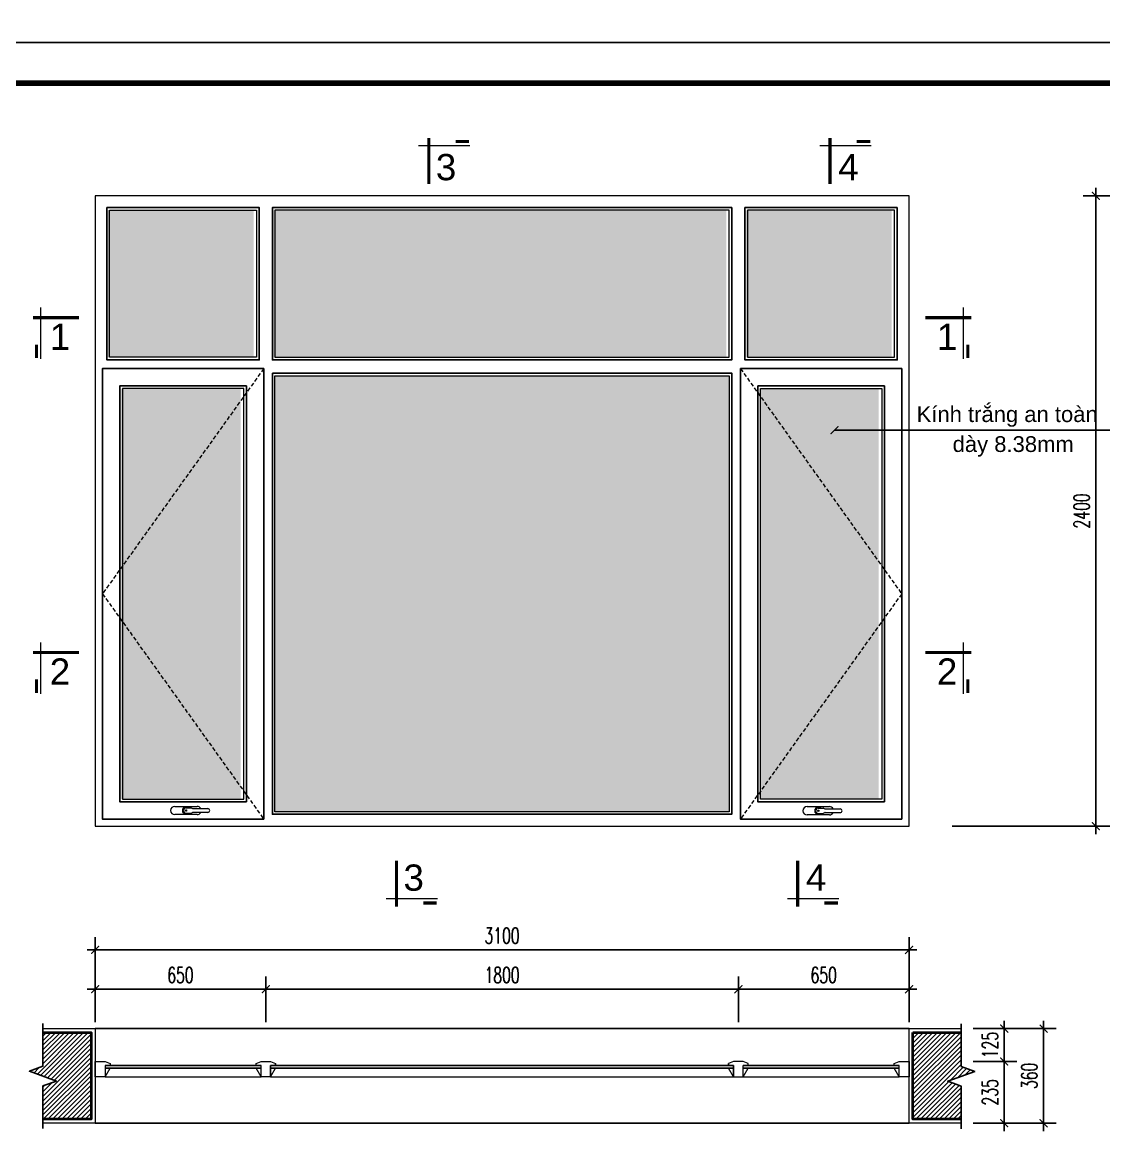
# Model space of a CAD drawing. Header units: millimetres. Extents: x -229618 to 2906, y -178063 to 96806.
# Drawn here: x -16850 to -12732, y -52280 to -47989 of the extents above; entities that cross this region are included whole.
import ezdxf
from ezdxf.enums import TextEntityAlignment as Align

# ---------------------------------------------------------------- set-up
doc = ezdxf.new("R2010")
doc.units = ezdxf.units.MM
doc.header["$LTSCALE"] = 200
doc.header["$MEASUREMENT"] = 0
doc.header["$PDMODE"] = 3
doc.header["$PDSIZE"] = 50
doc.linetypes.add('DASHED2', pattern=[0.375, 0.25, -0.125])
doc.layers.get('0').update_dxf_attribs({"color": 95, "linetype": 'CONTINUOUS'})
doc.layers.get('DEFPOINTS').update_dxf_attribs({"linetype": 'CONTINUOUS'})
for name, color, linetype, lineweight in [('cat', 1, 'CONTINUOUS', 40), ('hatch', 250, 'CONTINUOUS', 5), ('khuat', 8, 'DASHED2', 15), ('nho', 252, 'CONTINUOUS', 15), ('thay', 7, 'CONTINUOUS', 18)]:
    doc.layers.add(name, color=color, linetype=linetype, lineweight=lineweight)
for name, color, linetype in [('CUA', 145, 'CONTINUOUS'), ('DIM', 251, 'CONTINUOUS'), ('KHUNGTEN', 7, 'CONTINUOUS'), ('TEXT', 33, 'CONTINUOUS')]:
    doc.layers.add(name, color=color, linetype=linetype)
doc.layers.add('in', color=203, linetype='CONTINUOUS', lineweight=5, plot=False)
doc.styles.add('Aria H iso', font='Vharial_0.ttf')
doc.styles.add('Arial iso', font='vnarial_0.ttf')
doc.styles.add('Scale', font='vnsimli.shx', dxfattribs={"width": 0.65, "bigfont": 'bigfont.shx'})
doc.dimstyles.new('Scale', dxfattribs={"dimscale": 75, "dimtxt": 2, "dimasz": 1, "dimexe": 1.6, "dimexo": 0, "dimgap": 0.8, "dimtad": 1, "dimdec": 0, "dimzin": 0, "dimdsep": 46, "dimtxsty": 'Scale', "dimblk": 'ARCHTICK', "dimcen": 0.1, "dimdle": 1, "dimclrd": 256, "dimclre": 256, "dimclrt": 3, "dimadec": 0, "dimazin": 0, "dimtfac": 1, "dimtdec": 0, "dimtix": 1, "dimtmove": 2, "dimatfit": 3, "dimldrblk": 'ARCHTICK', "dimfxl": 0, "dimtolj": 1, "dimtzin": 0, "dimarcsym": 0})
pattern_1 = [(45, (-97503.79, -57184.771), (-8.8388348, 8.8388348), [])]

# ---------------------------------------------------------------- blocks, each defined once
blk = doc.blocks.new('KhungA3')
at = {"layer": 'DEFPOINTS', "color": 8}
blk.add_lwpolyline([(-3.74, 3.81), (416.31, 3.81), (416.31, 300.81), (-3.74, 300.81)], close=True, dxfattribs=at)
at = {"layer": 'KHUNGTEN', "color": 4, "const_width": 0.724}
blk.add_lwpolyline([(7.54, 8.99), (411.13, 8.99), (411.13, 295.64), (7.54, 295.64)], close=True, dxfattribs=at)
blk = doc.blocks.new('cactd')
at = {"layer": 'thay', "ltscale": 600}
blk.add_line((-9972, -9225), (2458, -9225), dxfattribs=at)
at = {"layer": 'thay', "ltscale": 600, "const_width": 762}
for points in [[(0, 0), (0, -11114)], [(-9771, -10263), (-6486, -10263)]]:
    blk.add_lwpolyline(points, dxfattribs=at)
at = {"layer": 'TEXT', "style": 'Aria H iso'}
blk.add_attdef('1', text='', height=6350, dxfattribs=at).set_placement((-4149, -4127), align=Align.MIDDLE_CENTER)
blk = doc.blocks.new('cactn')
at = {"layer": 'thay', "ltscale": 600}
blk.add_line((-9225, 9972), (-9225, -2458), dxfattribs=at)
at = {"layer": 'thay', "ltscale": 600, "const_width": 762}
for points in [[(-10263, 9771), (-10263, 6486)], [(0, 0), (-11114, 0)]]:
    blk.add_lwpolyline(points, dxfattribs=at)
at = {"layer": 'TEXT', "style": 'Aria H iso'}
blk.add_attdef('A', text='', height=6350, dxfattribs=at).set_placement((-4573, 4581), align=Align.MIDDLE_CENTER)
blk = doc.blocks.new('_ArchTick')
at = {"color": 0, "linetype": 'ByBlock', "const_width": 0.15}
blk.add_lwpolyline([(-0.5, -0.5), (0.5, 0.5)], dxfattribs=at)
blk = doc.blocks.new('*D497')
at = {"layer": 'DEFPOINTS', "color": 0, "linetype": 'Continuous'}
for p in [(-15923, -51669.8), (-16573, -51794.8), (-15923, -51794.8)]:
    blk.add_point(p, dxfattribs=at)
at = {"layer": 'DIM', "linetype": 'Continuous', "lineweight": -2}
for p, q in [((-16573, -51794.8), (-16573, -51621.8)), ((-15923, -51794.8), (-15923, -51621.8)), ((-16603, -51669.8), (-15893, -51669.8))]:
    blk.add_line(p, q, dxfattribs=at)
at = {"layer": 'DIM', "linetype": 'Continuous', "lineweight": -2, "xscale": 30, "yscale": 30, "zscale": 30, "rotation": 180}
blk.add_blockref('_ArchTick', (-16573, -51669.8), dxfattribs=at)
at = {"layer": 'DIM', "linetype": 'Continuous', "lineweight": -2, "xscale": 30, "yscale": 30, "zscale": 30}
blk.add_blockref('_ArchTick', (-15923, -51669.8), dxfattribs=at)
at = {"layer": 'DIM', "color": 3, "linetype": 'Continuous', "insert": (-16248, -51615.8), "char_height": 60, "attachment_point": 5, "style": 'Scale'}
blk.add_mtext('\\A1;650', dxfattribs=at)
blk = doc.blocks.new('*D498')
at = {"layer": 'DEFPOINTS', "color": 0, "linetype": 'Continuous'}
for p in [(-14123, -51669.8), (-15923, -51794.8), (-14123, -51794.8)]:
    blk.add_point(p, dxfattribs=at)
at = {"layer": 'DIM', "linetype": 'Continuous', "lineweight": -2}
for p, q in [((-15923, -51794.8), (-15923, -51621.8)), ((-14123, -51794.8), (-14123, -51621.8)), ((-15953, -51669.8), (-14093, -51669.8))]:
    blk.add_line(p, q, dxfattribs=at)
at = {"layer": 'DIM', "linetype": 'Continuous', "lineweight": -2, "xscale": 30, "yscale": 30, "zscale": 30, "rotation": 180}
blk.add_blockref('_ArchTick', (-15923, -51669.8), dxfattribs=at)
at = {"layer": 'DIM', "linetype": 'Continuous', "lineweight": -2, "xscale": 30, "yscale": 30, "zscale": 30}
blk.add_blockref('_ArchTick', (-14123, -51669.8), dxfattribs=at)
at = {"layer": 'DIM', "color": 3, "linetype": 'Continuous', "insert": (-15023, -51615.8), "char_height": 60, "attachment_point": 5, "style": 'Scale'}
blk.add_mtext('\\A1;1800', dxfattribs=at)
blk = doc.blocks.new('*D499')
at = {"layer": 'DEFPOINTS', "color": 0, "linetype": 'Continuous'}
for p in [(-13473, -51669.8), (-14123, -51794.8), (-13473, -51794.8)]:
    blk.add_point(p, dxfattribs=at)
at = {"layer": 'DIM', "linetype": 'Continuous', "lineweight": -2}
for p, q in [((-14123, -51794.8), (-14123, -51621.8)), ((-13473, -51794.8), (-13473, -51621.8)), ((-14153, -51669.8), (-13443, -51669.8))]:
    blk.add_line(p, q, dxfattribs=at)
at = {"layer": 'DIM', "linetype": 'Continuous', "lineweight": -2, "xscale": 30, "yscale": 30, "zscale": 30, "rotation": 180}
blk.add_blockref('_ArchTick', (-14123, -51669.8), dxfattribs=at)
at = {"layer": 'DIM', "linetype": 'Continuous', "lineweight": -2, "xscale": 30, "yscale": 30, "zscale": 30}
blk.add_blockref('_ArchTick', (-13473, -51669.8), dxfattribs=at)
at = {"layer": 'DIM', "color": 3, "linetype": 'Continuous', "insert": (-13798, -51615.8), "char_height": 60, "attachment_point": 5, "style": 'Scale'}
blk.add_mtext('\\A1;650', dxfattribs=at)
blk = doc.blocks.new('*D500')
at = {"layer": 'DEFPOINTS', "color": 0, "linetype": 'Continuous'}
for p in [(-13473, -51519.8), (-16573, -51794.8), (-13473, -51794.8)]:
    blk.add_point(p, dxfattribs=at)
at = {"layer": 'DIM', "linetype": 'Continuous', "lineweight": -2}
for p, q in [((-16573, -51794.8), (-16573, -51471.8)), ((-13473, -51794.8), (-13473, -51471.8)), ((-16603, -51519.8), (-13443, -51519.8))]:
    blk.add_line(p, q, dxfattribs=at)
at = {"layer": 'DIM', "linetype": 'Continuous', "lineweight": -2, "xscale": 30, "yscale": 30, "zscale": 30, "rotation": 180}
blk.add_blockref('_ArchTick', (-16573, -51519.8), dxfattribs=at)
at = {"layer": 'DIM', "linetype": 'Continuous', "lineweight": -2, "xscale": 30, "yscale": 30, "zscale": 30}
blk.add_blockref('_ArchTick', (-13473, -51519.8), dxfattribs=at)
at = {"layer": 'DIM', "color": 3, "linetype": 'Continuous', "insert": (-15023, -51465.8), "char_height": 60, "attachment_point": 5, "style": 'Scale'}
blk.add_mtext('\\A1;3100', dxfattribs=at)
blk = doc.blocks.new('*D503')
at = {"layer": 'DEFPOINTS', "color": 0, "linetype": 'Continuous'}
for p in [(-12761.6, -48648.9), (-12494.1, -48648.9), (-12494.1, -51048.9)]:
    blk.add_point(p, dxfattribs=at)
at = {"layer": 'DIM', "linetype": 'Continuous', "lineweight": -2}
for p, q in [((-12494.1, -48648.9), (-12809.6, -48648.9)), ((-12761.6, -51078.9), (-12761.6, -48618.9)), ((-12494.1, -51048.9), (-12809.6, -51048.9))]:
    blk.add_line(p, q, dxfattribs=at)
at = {"layer": 'DIM', "linetype": 'Continuous', "lineweight": -2, "xscale": 30, "yscale": 30, "zscale": 30}
for p, rotation in [((-12761.6, -48648.9), 90), ((-12761.6, -51048.9), 270)]:
    blk.add_blockref('_ArchTick', p, dxfattribs=dict(at, rotation=rotation))
at = {"layer": 'DIM', "color": 3, "linetype": 'Continuous', "insert": (-12815.6, -49848.9), "char_height": 60, "attachment_point": 5, "rotation": 90, "style": 'Scale'}
blk.add_mtext('\\A1;2400', dxfattribs=at)
blk = doc.blocks.new('*D504')
at = {"layer": 'DEFPOINTS', "color": 0, "linetype": 'Continuous'}
for p in [(-13228.4, -51819.8), (-13228.4, -51944.8), (-13110.4, -51944.8)]:
    blk.add_point(p, dxfattribs=at)
at = {"layer": 'DIM', "linetype": 'Continuous', "lineweight": -2}
for p, q in [((-13228.4, -51819.8), (-13062.4, -51819.8)), ((-13110.4, -51819.8), (-13110.4, -51789.8)), ((-13110.4, -51819.8), (-13110.4, -51944.8)), ((-13228.4, -51944.8), (-13062.4, -51944.8)), ((-13110.4, -51944.8), (-13110.4, -51974.8))]:
    blk.add_line(p, q, dxfattribs=at)
at = {"layer": 'DIM', "linetype": 'Continuous', "lineweight": -2, "xscale": 30, "yscale": 30, "zscale": 30}
for p, rotation in [((-13110.4, -51819.8), 270), ((-13110.4, -51944.8), 90)]:
    blk.add_blockref('_ArchTick', p, dxfattribs=dict(at, rotation=rotation))
at = {"layer": 'DIM', "color": 3, "linetype": 'Continuous', "insert": (-13164.4, -51882.3), "char_height": 60, "attachment_point": 5, "rotation": 90, "style": 'Scale'}
blk.add_mtext('\\A1;125', dxfattribs=at)
blk = doc.blocks.new('*D505')
at = {"layer": 'DEFPOINTS', "color": 0, "linetype": 'Continuous'}
for p in [(-13228.4, -51944.8), (-13228.4, -52179.8), (-13110.4, -52179.8)]:
    blk.add_point(p, dxfattribs=at)
at = {"layer": 'DIM', "linetype": 'Continuous', "lineweight": -2}
for p, q in [((-13110.4, -51914.8), (-13110.4, -52209.8)), ((-13228.4, -51944.8), (-13062.4, -51944.8)), ((-13228.4, -52179.8), (-13062.4, -52179.8))]:
    blk.add_line(p, q, dxfattribs=at)
at = {"layer": 'DIM', "linetype": 'Continuous', "lineweight": -2, "xscale": 30, "yscale": 30, "zscale": 30}
for p, rotation in [((-13110.4, -51944.8), 90), ((-13110.4, -52179.8), 270)]:
    blk.add_blockref('_ArchTick', p, dxfattribs=dict(at, rotation=rotation))
at = {"layer": 'DIM', "color": 3, "linetype": 'Continuous', "insert": (-13164.4, -52062.3), "char_height": 60, "attachment_point": 5, "rotation": 90, "style": 'Scale'}
blk.add_mtext('\\A1;235', dxfattribs=at)
blk = doc.blocks.new('*D506')
at = {"layer": 'DEFPOINTS', "color": 0, "linetype": 'Continuous'}
for p in [(-13228.4, -51819.8), (-13228.4, -52179.8), (-12960.4, -52179.8)]:
    blk.add_point(p, dxfattribs=at)
at = {"layer": 'DIM', "linetype": 'Continuous', "lineweight": -2}
for p, q in [((-13228.4, -51819.8), (-12912.4, -51819.8)), ((-12960.4, -51789.8), (-12960.4, -52209.8)), ((-13228.4, -52179.8), (-12912.4, -52179.8))]:
    blk.add_line(p, q, dxfattribs=at)
at = {"layer": 'DIM', "linetype": 'Continuous', "lineweight": -2, "xscale": 30, "yscale": 30, "zscale": 30}
for p, rotation in [((-12960.4, -51819.8), 90), ((-12960.4, -52179.8), 270)]:
    blk.add_blockref('_ArchTick', p, dxfattribs=dict(at, rotation=rotation))
at = {"layer": 'DIM', "color": 3, "linetype": 'Continuous', "insert": (-13014.4, -51999.8), "char_height": 60, "attachment_point": 5, "rotation": 90, "style": 'Scale'}
blk.add_mtext('\\A1;360', dxfattribs=at)

msp = doc.modelspace()

# ---------------------------------------------------------------- hatches: boundary and pattern name
at = {"layer": 'hatch', "linetype": 'Continuous'}
h = msp.add_hatch(dxfattribs=at)
h.set_pattern_fill('CATTHO', color=256, scale=30, angle=45, style=0)
h.set_pattern_definition([(82.5, (-15911.01, -50993.86), (-42.2104, 39.5378), [9, -45.6, 0, -51, 0, -48.75]), (52.5, (-15911.01, -50993.86), (-22.3241, 97.4094), [9, -24.6, 0, -41.1, 0, -15.75]), (12.5, (-15937.104, -51019.95), (65.9409, 66.181), [9, -15, 0, -54, 0, -70.5]), (2.5, (-15937.1, -51019.95), (45.1513, 82.3879), [9, -7.5, 0, -35.4, 0, -40.5])])
h.paths.add_polyline_path([(-13539.5, -48703.9), (-14099.5, -48703.9), (-14099.5, -49263.9), (-13539.5, -49263.9)])
h.paths.add_polyline_path([(-14169.5, -48703.9), (-15899.5, -48703.9), (-15899.5, -49263.9), (-14169.5, -49263.9)])
h.paths.add_polyline_path([(-16018.5, -49382.9), (-16480.5, -49382.9), (-16480.5, -50945.9), (-16018.5, -50945.9)])
h.paths.add_polyline_path([(-16529.5, -48703.9), (-16529.5, -49263.9), (-15969.5, -49263.9), (-15969.5, -48703.9)])
h.paths.add_polyline_path([(-15888, -49333.9), (-15888, -50993.9), (-14158, -50993.9), (-14158, -49333.9)])
h.paths.add_polyline_path([(-14039, -49382.9), (-14039, -50945.9), (-13588.5, -50945.9), (-13588.5, -49382.9)])
h = msp.add_hatch(dxfattribs=at)
h.set_pattern_fill('ANSI31', color=256, scale=100, style=0)
h.set_pattern_definition(pattern_1)
h.paths.add_polyline_path([(-16588, -51834.8), (-16771.8, -51834.8), (-16771.8, -51963.1), (-16823.3, -51981.8), (-16720.3, -52019.3), (-16771.8, -52038.1), (-16771.8, -52164.8), (-16588, -52164.8)])
h = msp.add_hatch(dxfattribs=at)
h.set_pattern_fill('ANSI31', color=256, scale=100, style=0)
h.set_pattern_definition(pattern_1)
h.paths.add_polyline_path([(-13274.2, -51834.8), (-13458, -51834.8), (-13458, -52164.8), (-13274.2, -52164.8), (-13274.2, -52038.9), (-13325.8, -52020.1), (-13222.7, -51982.6), (-13274.2, -51963.9)])

# ---------------------------------------------------------------- linework, layer by layer
at = {"layer": 'cat', "linetype": 'Continuous'}
for points in [[(-16771.8, -51834.8), (-16588, -51834.8), (-16588, -52164.8), (-16771.8, -52164.8)], [(-13458, -51834.8), (-13274.2, -51834.8)], [(-13274.2, -52164.8), (-13458, -52164.8), (-13458, -51834.8)]]:
    msp.add_lwpolyline(points, dxfattribs=at)
at = {"layer": 'CUA', "ltscale": 0.5}
for p, q in [((-16573, -51819.8), (-13473, -51819.8)), ((-16535, -51960.8), (-15941, -51960.8)), ((-16535, -51970.8), (-15941, -51970.8)), ((-14141, -51960.8), (-15905, -51960.8)), ((-14141, -51970.8), (-15905, -51970.8)), ((-13511, -51960.8), (-14105, -51960.8)), ((-13511, -51970.8), (-14105, -51970.8)), ((-16573, -52179.8), (-13473, -52179.8))]:
    msp.add_line(p, q, dxfattribs=at)
for points in [[(-16528, -48693.9), (-15948, -48693.9), (-15948, -49273.9), (-16528, -49273.9)], [(-14148, -48693.9), (-15898, -48693.9), (-15898, -49273.9), (-14148, -49273.9)], [(-13518, -48693.9), (-14098, -48693.9), (-14098, -49273.9), (-13518, -49273.9)], [(-15931, -49306.9), (-15931, -51021.9), (-16545, -51021.9), (-16545, -49306.9)], [(-15898, -49323.9), (-14148, -49323.9), (-14148, -51003.9), (-15898, -51003.9)], [(-14115, -49306.9), (-14115, -51021.9), (-13501, -51021.9), (-13501, -49306.9)], [(-15997, -49372.9), (-16479, -49372.9), (-16479, -50955.9), (-15997, -50955.9)], [(-14049, -49372.9), (-13567, -49372.9), (-13567, -50955.9), (-14049, -50955.9)]]:
    msp.add_lwpolyline(points, close=True, dxfattribs=at)
at = {"layer": 'CUA'}
for points in [[(-16771.8, -51800.6), (-16771.8, -51963.1), (-16823.3, -51981.8), (-16720.3, -52019.3), (-16771.8, -52038.1), (-16771.8, -52200.6)], [(-13274.2, -51801.4), (-13274.2, -51963.9), (-13222.7, -51982.6), (-13325.8, -52020.1), (-13274.2, -52038.9), (-13274.2, -52201.4)]]:
    msp.add_lwpolyline(points, dxfattribs=at)
at = {"layer": 'DIM', "linetype": 'Continuous'}
msp.add_line((-13308.3, -51048.9), (-9325, -51048.9), dxfattribs=at)
at = {"layer": 'hatch', "ltscale": 0.5}
for points in [[(-16518, -48703.9), (-15958, -48703.9), (-15958, -49263.9), (-16518, -49263.9)], [(-14158, -48703.9), (-15888, -48703.9), (-15888, -49263.9), (-14158, -49263.9)], [(-13528, -48703.9), (-14088, -48703.9), (-14088, -49263.9), (-13528, -49263.9)], [(-16007, -49382.9), (-16469, -49382.9), (-16469, -50945.9), (-16007, -50945.9)], [(-14039, -49382.9), (-13577, -49382.9), (-13577, -50945.9), (-14039, -50945.9)]]:
    msp.add_lwpolyline(points, close=True, dxfattribs=at)
at = {"layer": 'hatch'}
msp.add_lwpolyline([(-15888, -49333.9), (-14158, -49333.9), (-14158, -50993.9), (-15888, -50993.9)], close=True, dxfattribs=at)
at = {"layer": 'hatch', "ltscale": 0.5}
for points in [[(-16771.8, -51819.8), (-16573, -51819.8), (-16573, -52179.8), (-16771.8, -52179.8)], [(-13274.2, -52179.8), (-13473, -52179.8), (-13473, -51819.8), (-13274.2, -51819.8)]]:
    msp.add_lwpolyline(points, dxfattribs=at)
at = {"layer": 'in', "linetype": 'Continuous'}
for points in [[(-20344.3, -39154.9), (-7743, -39154.9), (-7743, -48064.9), (-20344.3, -48064.9)], [(-20344.3, -48064.9), (-7743, -48064.9), (-7743, -56974.9), (-20344.3, -56974.9)]]:
    msp.add_lwpolyline(points, close=True, dxfattribs=at)
at = {"layer": 'khuat', "ltscale": 0.3}
for points in [[(-15931, -49306.9), (-16545, -50164.4), (-15931, -51021.9)], [(-14115, -49306.9), (-13501, -50164.4), (-14115, -51021.9)]]:
    msp.add_lwpolyline(points, dxfattribs=at)
at = {"layer": 'nho', "ltscale": 0.5}
for p, q in [((-16227.3, -50979.2), (-16208.1, -50979.2)), ((-16227.3, -50999.3), (-16208.1, -50999.3)), ((-16207.2, -50979.4), (-16202.2, -50982)), ((-16207.2, -50999.1), (-16202.2, -50996.5)), ((-16201.3, -50982.2), (-16143.6, -50982.2)), ((-16201.3, -50996.3), (-16143.6, -50996.3)), ((-13818.8, -50980.2), (-13799.6, -50980.2)), ((-13818.8, -51000.3), (-13799.6, -51000.3)), ((-13798.7, -50980.4), (-13793.7, -50983)), ((-13798.7, -51000.1), (-13793.7, -50997.5)), ((-13792.8, -50983.2), (-13735.1, -50983.2)), ((-13792.8, -50997.3), (-13735.1, -50997.3))]:
    msp.add_line(p, q, dxfattribs=at)
at = {"layer": 'nho', "linetype": 'Continuous'}
for p, q in [((-16535, -52002.8), (-15941, -52002.8)), ((-15905, -52002.8), (-14141, -52002.8)), ((-14105, -52002.8), (-13511, -52002.8))]:
    msp.add_line(p, q, dxfattribs=at)
at = {"layer": 'nho', "ltscale": 0.5}
for points in [[(-16269.9, -50973.6), (-16184.6, -50973.6)], [(-16217.2, -51004.9), (-16269.9, -51004.9)], [(-16184.6, -51004.9), (-16217.2, -51004.9)], [(-13861.4, -50974.6), (-13776.1, -50974.6)], [(-13808.7, -51005.9), (-13861.4, -51005.9)], [(-13776.1, -51005.9), (-13808.7, -51005.9)]]:
    msp.add_lwpolyline(points, dxfattribs=at)
for centre in [(-16227.3, -50989.3), (-13818.8, -50990.3)]:
    msp.add_circle(centre, 2.85, dxfattribs=at)
for centre, radius, start, end in [((-16269.9, -50989.3), 15.7, 90, 270), ((-16227.3, -50989.3), 13.5, 48.259, 221.741), ((-16227.3, -50989.3), 13.5, 48.259, 311.741), ((-16227.3, -50989.3), 10.1, 90, 270), ((-16208.1, -50981.1), 1.95, 62.8073, 90), ((-16208.1, -50997.4), 1.95, 270, 297.1927), ((-16201.3, -50980.2), 1.95, 242.8073, 270), ((-16201.3, -50998.3), 1.95, 90, 117.1927), ((-16184.6, -50989.3), 15.7, 26.8451, 90), ((-16184.6, -50989.3), 15.7, 270, 333.1549), ((-16143.6, -50989.3), 7.07, 270, 90), ((-13861.4, -50990.3), 15.7, 90, 270), ((-13818.8, -50990.3), 13.5, 48.259, 221.741), ((-13818.8, -50990.3), 13.5, 48.259, 311.741), ((-13818.8, -50990.3), 10.1, 90, 270), ((-13799.6, -50982.1), 1.95, 62.8073, 90), ((-13799.6, -50998.4), 1.95, 270, 297.1927), ((-13792.8, -50981.2), 1.95, 242.8073, 270), ((-13792.8, -50999.3), 1.95, 90, 117.1927), ((-13776.1, -50990.3), 15.7, 26.8451, 90), ((-13776.1, -50990.3), 15.7, 270, 333.1549), ((-13735.1, -50990.3), 7.07, 270, 90)]:
    msp.add_arc(centre, radius, start, end, dxfattribs=at)
at = {"layer": 'thay', "ltscale": 0.5}
for p, q in [((-15905, -51944.8), (-15886, -51952.8)), ((-15905, -51944.8), (-15886, -51952.8)), ((-15886, -51960.8), (-15886, -51952.8)), ((-15886, -51960.8), (-15886, -51952.8)), ((-14141, -51944.8), (-14160, -51952.8)), ((-14141, -51944.8), (-14160, -51952.8)), ((-14160, -51960.8), (-14160, -51952.8)), ((-14160, -51960.8), (-14160, -51952.8)), ((-16535, -52002.8), (-16516, -51970.8)), ((-15941, -52002.8), (-15960, -51970.8)), ((-15941, -52002.8), (-15941, -51960.8)), ((-15905, -51960.8), (-15886, -51960.8)), ((-15905, -52002.8), (-15905, -51960.8)), ((-15905, -52002.8), (-15905, -51960.8)), ((-15905, -51960.8), (-15886, -51960.8)), ((-15905, -52002.8), (-15886, -51970.8)), ((-14141, -51960.8), (-14160, -51960.8)), ((-14141, -51960.8), (-14160, -51960.8)), ((-14141, -52002.8), (-14160, -51970.8)), ((-14141, -52002.8), (-14141, -51960.8)), ((-14141, -52002.8), (-14141, -51960.8)), ((-14105, -52002.8), (-14105, -51960.8)), ((-14105, -52002.8), (-14086, -51970.8)), ((-13511, -52002.8), (-13530, -51970.8))]:
    msp.add_line(p, q, dxfattribs=at)
for points in [[(-16573, -51048.9), (-13473, -51048.9), (-13473, -48648.9), (-16573, -48648.9)], [(-16535, -52002.8), (-16573, -52002.8), (-16573, -51944.8), (-16535, -51944.8), (-16516, -51952.8), (-16516, -51960.8), (-16535, -51960.8)], [(-15941, -51960.8), (-15960, -51960.8), (-15960, -51952.8), (-15941, -51944.8), (-15905, -51944.8), (-15886, -51952.8), (-15886, -51960.8), (-15905, -51960.8), (-15905, -52002.8), (-15941, -52002.8)], [(-14105, -51960.8), (-14086, -51960.8), (-14086, -51952.8), (-14105, -51944.8), (-14141, -51944.8), (-14160, -51952.8), (-14160, -51960.8), (-14141, -51960.8), (-14141, -52002.8), (-14105, -52002.8)], [(-13473, -52002.8), (-13511, -52002.8), (-13511, -51960.8), (-13530, -51960.8), (-13530, -51952.8), (-13511, -51944.8), (-13473, -51944.8)]]:
    msp.add_lwpolyline(points, close=True, dxfattribs=at)

# ---------------------------------------------------------------- block references
at = {"layer": 'DIM', "linetype": 'Continuous'}
ref = msp.add_blockref('cactd', (-15302.3, -48604.2), dxfattribs=dict(at, xscale=0.015748031437397, yscale=0.015748031437397, zscale=0.0157480314960628, rotation=180))
ref.add_attrib('1', '3', dxfattribs={"layer": 'TEXT', "height": 100, "style": 'Aria H iso'}).set_placement((-15236.4, -48539.7), align=Align.MIDDLE_CENTER)
ref = msp.add_blockref('cactd', (-13774, -48604.2), dxfattribs=dict(at, xscale=0.015748031437397, yscale=0.015748031437397, zscale=0.0157480314960628, rotation=180))
ref.add_attrib('1', '4', dxfattribs={"layer": 'TEXT', "height": 100, "style": 'Aria H iso'}).set_placement((-13703.7, -48539.7), align=Align.MIDDLE_CENTER)
ref = msp.add_blockref('cactn', (-16634.9, -49113), dxfattribs=dict(at, xscale=-0.015748031437397, yscale=0.015748031437397, zscale=0.0157480314960628, rotation=180))
ref.add_attrib('A', '1', dxfattribs={"layer": 'TEXT', "height": 100, "style": 'Aria H iso'}).set_placement((-16707, -49185.5), align=Align.MIDDLE_CENTER)
ref = msp.add_blockref('cactn', (-13410.4, -49113), dxfattribs=dict(at, xscale=0.015748031437397, yscale=0.015748031437397, zscale=0.0157480314960628, rotation=180))
ref.add_attrib('A', '1', dxfattribs={"layer": 'TEXT', "height": 100, "style": 'Aria H iso'}).set_placement((-13327.9, -49185.5), align=Align.MIDDLE_CENTER)
ref = msp.add_blockref('cactn', (-16634.9, -50387.8), dxfattribs=dict(at, xscale=-0.015748031437397, yscale=0.015748031437397, zscale=0.0157480314960628, rotation=180))
ref.add_attrib('A', '2', dxfattribs={"layer": 'TEXT', "height": 100, "style": 'Aria H iso'}).set_placement((-16707, -50460.3), align=Align.MIDDLE_CENTER)
ref = msp.add_blockref('cactn', (-13410.4, -50387.8), dxfattribs=dict(at, xscale=0.015748031437397, yscale=0.015748031437397, zscale=0.0157480314960628, rotation=180))
ref.add_attrib('A', '2', dxfattribs={"layer": 'TEXT', "height": 100, "style": 'Aria H iso'}).set_placement((-13327.9, -50460.3), align=Align.MIDDLE_CENTER)
ref = msp.add_blockref('cactd', (-15425.5, -51179.9), dxfattribs=dict(at, xscale=-0.015748031437397, yscale=0.015748031437397, zscale=0.0157480314960628))
ref.add_attrib('1', '3', dxfattribs={"layer": 'TEXT', "height": 100, "style": 'Aria H iso'}).set_placement((-15359.7, -51244.9), align=Align.MIDDLE_CENTER)
ref = msp.add_blockref('cactd', (-13897.2, -51179.9), dxfattribs=dict(at, xscale=-0.015748031437397, yscale=0.015748031437397, zscale=0.0157480314960628))
ref.add_attrib('1', '4', dxfattribs={"layer": 'TEXT', "height": 100, "style": 'Aria H iso'}).set_placement((-13826.9, -51244.9), align=Align.MIDDLE_CENTER)
at = {"layer": 'KHUNGTEN', "xscale": 30, "yscale": 30, "zscale": 30.00000000000154}
msp.add_blockref('KhungA3', (-20232.2, -57089.3), dxfattribs=at)
at = {"layer": 'thay', "xscale": 30, "yscale": 30, "zscale": 30.00000000000013}
msp.add_blockref('KhungA3', (-20232.2, -48179.3), dxfattribs=at)

# ---------------------------------------------------------------- texts
at = {"layer": 'TEXT', "linetype": 'Continuous', "style": 'Arial iso'}
for s, p in [('KÝnh tr¾ng an toµn', (-13444, -49510.4)), ('dµy 8.38mm', (-13306.9, -49624.3))]:
    msp.add_text(s, height=60, dxfattribs=at).set_placement(p)

# ---------------------------------------------------------------- dimensions: what is measured, and where the dimension line sits
at = {"layer": 'DIM', "linetype": 'Continuous'}
for base, p1, p2, picture, middle in [((-12761.6, -48648.9), (-12494.1, -51048.9), (-12494.1, -48648.9), '*D503', (-12815.6, -49848.9)), ((-13110.4, -51944.8), (-13228.4, -51819.8), (-13228.4, -51944.8), '*D504', (-13164.4, -51882.3)), ((-12960.4, -52179.8), (-13228.4, -51819.8), (-13228.4, -52179.8), '*D506', (-13014.4, -51999.8)), ((-13110.4, -52179.8), (-13228.4, -51944.8), (-13228.4, -52179.8), '*D505', (-13164.4, -52062.3))]:
    dim = msp.add_linear_dim(base=base, p1=p1, p2=p2, angle=90, dimstyle='Scale', override={"dimscale": 30}, dxfattribs=at)
    dim.commit()
    dim.dimension.update_dxf_attribs({"geometry": picture, "text_midpoint": middle})
for base, p1, p2, picture, middle in [((-13473, -51519.8), (-16573, -51794.8), (-13473, -51794.8), '*D500', (-15023, -51465.8)), ((-15923, -51669.8), (-16573, -51794.8), (-15923, -51794.8), '*D497', (-16248, -51615.8)), ((-14123, -51669.8), (-15923, -51794.8), (-14123, -51794.8), '*D498', (-15023, -51615.8)), ((-13473, -51669.8), (-14123, -51794.8), (-13473, -51794.8), '*D499', (-13798, -51615.8))]:
    dim = msp.add_linear_dim(base=base, p1=p1, p2=p2, dimstyle='Scale', override={"dimscale": 30}, dxfattribs=at)
    dim.commit()
    dim.dimension.update_dxf_attribs({"geometry": picture, "text_midpoint": middle})

# ---------------------------------------------------------------- leaders
for points in [[(-13757.3, -49541.2), (-12876.6, -49541.2)], [(-12310.9, -49541.2), (-13178.2, -49541.2)], [(-11807.4, -49541.2), (-13178.2, -49541.2)]]:
    msp.add_leader(points, dimstyle='Scale', override={"dimscale": 30}, dxfattribs=at)

doc.saveas('drawing.dxf')
